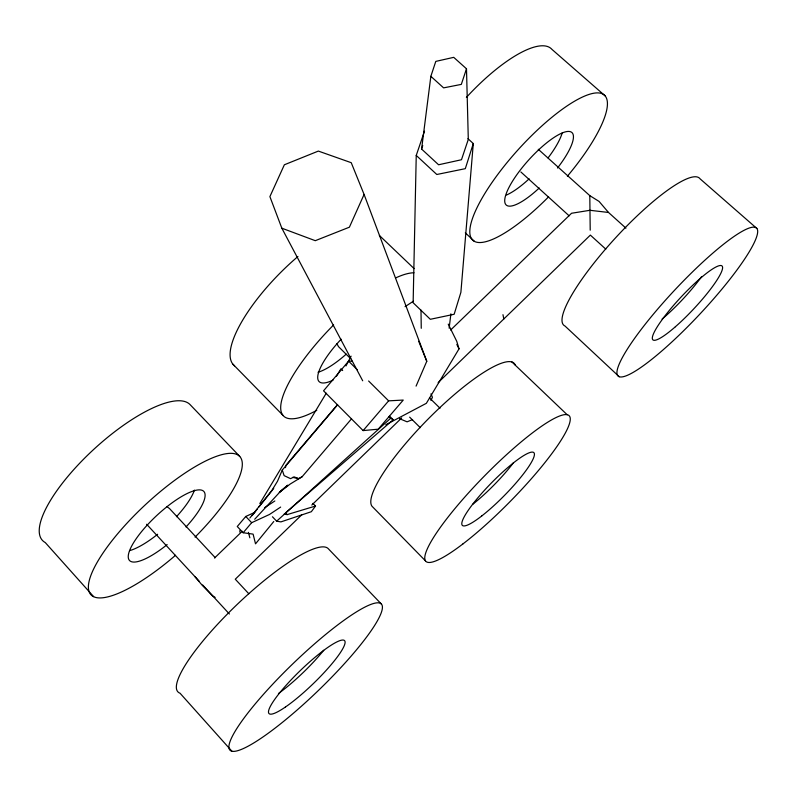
<?xml version="1.0" encoding="UTF-8"?>
<svg xmlns="http://www.w3.org/2000/svg" width="797" height="797" viewBox="0 0 797 797"><rect width="100%" height="100%" fill="white"/><g stroke="black" fill="none" stroke-linecap="round" stroke-linejoin="round"><path stroke-width="1.2" d="M424.512 131.166L416.243 155.425L413.135 302.75L430.32 319.298L454.16 314.267L460.885 292.34L473.298 143.55L467.929 138.658M239.817 532.107L239.977 530.404M449.149 328.195L450.893 313.839M421.593 149.059L430.848 76.323L435.79 61.399L453.722 57.344L466.494 68.791L468.297 139.405L461.473 159.739L438.589 164.77L421.593 149.059L422.759 145.552M285.475 467.65L285.864 465.378L337.32 404.856M473.298 143.55L465.299 168.675L436.806 174.493L416.243 155.425M466.494 68.791L461.314 84.392L443.61 87.869L430.848 76.323M337.619 404.786L282.277 470.071L277.486 481.258L271.956 490.324L249.879 518M416.074 386.127L426.774 361.28L364.09 194.448L351.238 162.698L318.352 151.081L284.36 164.78L269.894 196.62L281.829 228.191L362.695 380.787M364.09 194.448L349.395 227.185L315.283 240.684L281.829 228.191M430.958 400.522L432.422 397.275L430.968 393.857M345.978 365.943L351.098 356.179M448.243 324.11L456.751 341.315L459.022 348.857L426.355 403.312L385.808 424.761M259.822 503.525L326.242 393.22M336.454 376.244L340.927 368.822L342.67 370.555M312.932 503.365L315.522 506.045L311.348 511.704L280.933 521.886L276.649 521.178L272.444 516.765M252.111 515.619L257.511 508.815M259.055 506.872L273.71 488.402M273.76 521.517L255.528 543.843L253.107 534.12L243.145 532.745L237.267 526.508L245.765 516.466L254.701 512.401M352.144 361.151L348.598 361.141L323.552 390.819L363.123 430.589L378.216 429.185L403.262 400.064L388.627 400.851L363.123 430.589M243.145 532.745L251.663 522.693L269.486 514.473L280.664 507.071M254.701 519.255L280.843 490.992L287.737 485.194L279.289 492.436L290.158 484.078L302.093 476.765L351.527 418.823M302.013 514.533L235.274 579.21L248.803 593.745M311.796 505.049L401.668 417.957M438.151 382.61L590.358 235.105L605.79 249.132M214.523 558.039L242.258 531.25M450.644 330.018L571.559 213.257L589.929 210.298L608.5 212.46L625.934 228.151M276.649 521.178L390.62 418.305L393.18 419.76L286.093 512.381M264.654 507.669L274.845 500.984M405.055 306.666L413.354 301.236M292.629 477.383L298.706 478.638L302.093 476.765M412.567 419.571L407.098 421.832L399.456 418.644M284.21 514.015L287.129 514.613L315.522 506.045M298.706 478.638L294.083 476.875L290.586 478.668L284.121 475.62L282.277 470.071M538.274 149.278L589.8 195.644L599.095 201.442L608.5 212.46M215.14 597.421L212.679 595.877L202.169 585.247L195.086 576.799M166.802 506.493L169.502 508.556L215.22 557.661M605.112 95.849L551.962 49.404A96.756 30.555 -48.1 0 0 466.384 97.403M756.861 228.46A101.309 17.385 -46.9 0 0 643.617 326.282A101.309 17.385 -46.9 0 0 661.4 351.328A101.309 17.385 -46.9 0 0 756.861 228.46L700.005 178.767A100.043 21.17 -47.3 0 0 614.806 238.662A100.043 21.17 -47.3 0 0 564.973 326.003L619.239 376.722M520.859 171.963L569.128 215.808M465.309 232.834L474.374 241.312M379.372 235.454L414.141 268.639M511.853 361.918L567.225 414.789M429.473 397.862L440.014 408.213M350.69 358.72L338.516 346.645L336.872 343.637M409.658 417.15L420.258 427.66M348.598 361.141L357.305 369.778M368.613 380.996L388.627 400.851M389.653 416.243L393.18 419.76M388.876 416.572L390.62 418.305M232.863 364.139L282.796 415.137M425.439 560.829L371.97 506.215A100.84 22.047 -45.4 0 1 432.502 414.679A100.84 22.047 -45.4 0 1 515.26 365.046M239.758 456.412L190.184 404.727A100.302 32.358 -42.5 0 0 90.111 452.796A100.302 32.358 -42.5 0 0 45.26 542.558L93.608 596.604M381.424 604.096A105.184 18.461 -44 0 0 256.843 701.978A105.184 18.461 -44 0 0 278.82 725.22A105.184 18.461 -44 0 0 381.424 604.096L328.324 548.744A103.819 22.465 -43.6 0 0 233.511 607.962A103.819 22.465 -43.6 0 0 180.022 693.201L231.857 751.143M285.456 512.86L287.129 514.613M245.765 516.466L251.663 522.693M146.628 524.257L199.28 581.342M202.627 584.978L229.387 613.989M456.84 344.443L459.022 348.857M418.694 341.285L426.774 361.28M248.435 532.346L249.84 537.806M502.967 314.685L503.824 318.969M590.208 230.174L589.8 195.644M420.995 310.103L421.254 328.314M513.417 462.798A50.878 9.434 -45.5 0 1 472.621 504.391M323.712 650.272A52.393 9.614 -43.9 0 1 278.432 693.539M701.519 276.748A50.47 9.056 -47 0 1 662.118 319.029M175.519 555.29A101.558 28.891 -42.9 0 1 91.934 572.764A101.558 28.891 -42.9 0 1 217.282 456.043A101.558 28.891 -42.9 0 1 195.056 537.108M167.161 544.6A50.719 14.416 -42.9 0 1 130.449 548.535A50.719 14.416 -42.9 0 1 191.22 491.739A50.719 14.416 -42.9 0 1 186.02 526.976M194.418 490.115A50.6 14.764 -42.8 0 1 176.456 516.705M157.627 534.269A50.6 14.764 -42.8 0 1 129.672 550.627M234.537 365.833A97.483 31.78 -45.3 0 1 297.929 256.514M316.758 410.316A98.689 28.373 -45.4 0 1 281.271 402.236A98.689 28.373 -45.4 0 1 333.624 324.937M395.979 277.774A98.689 28.373 -45.4 0 1 413.972 272.783M333.016 380.139A49.294 14.157 -45.4 0 1 317.993 374.72A49.294 14.157 -45.4 0 1 341.166 339.203M346.237 354.137A49.175 14.495 -45.4 0 1 318.053 372.249M548.595 196.829A97.931 27.267 -47.8 0 1 472.551 218.268A97.931 27.267 -47.8 0 1 583.573 96.537A97.931 27.267 -47.8 0 1 567.394 176.207M539.24 188.002A48.916 13.609 -47.8 0 1 506.583 192.695A48.916 13.609 -47.8 0 1 560.391 133.786A48.916 13.609 -47.8 0 1 557.511 168.008M562.184 132.969A48.796 13.938 -47.8 0 1 548.067 157.916M529.138 178.827A48.796 13.938 -47.8 0 1 506.464 195.026M462.937 543.913A102.136 18.112 -45.5 0 0 570.244 418.455A102.136 18.112 -45.5 0 0 459.331 503.335A102.136 18.112 -45.5 0 0 462.937 543.913M481.707 515.998A51.008 9.036 -45.5 0 0 534.379 453.722A51.008 9.036 -45.5 0 0 478.2 497.418A51.008 9.036 -45.5 0 0 481.707 515.998M285.426 707.029A52.522 9.215 -44 0 0 345.011 643.209A52.522 9.215 -44 0 0 289.839 681.206A52.522 9.215 -44 0 0 285.426 707.029M675.398 326.74A50.6 8.677 -46.9 0 0 722.032 265.979A50.6 8.677 -46.9 0 0 664.887 315.981A50.6 8.677 -46.9 0 0 675.398 326.74"/></g></svg>
